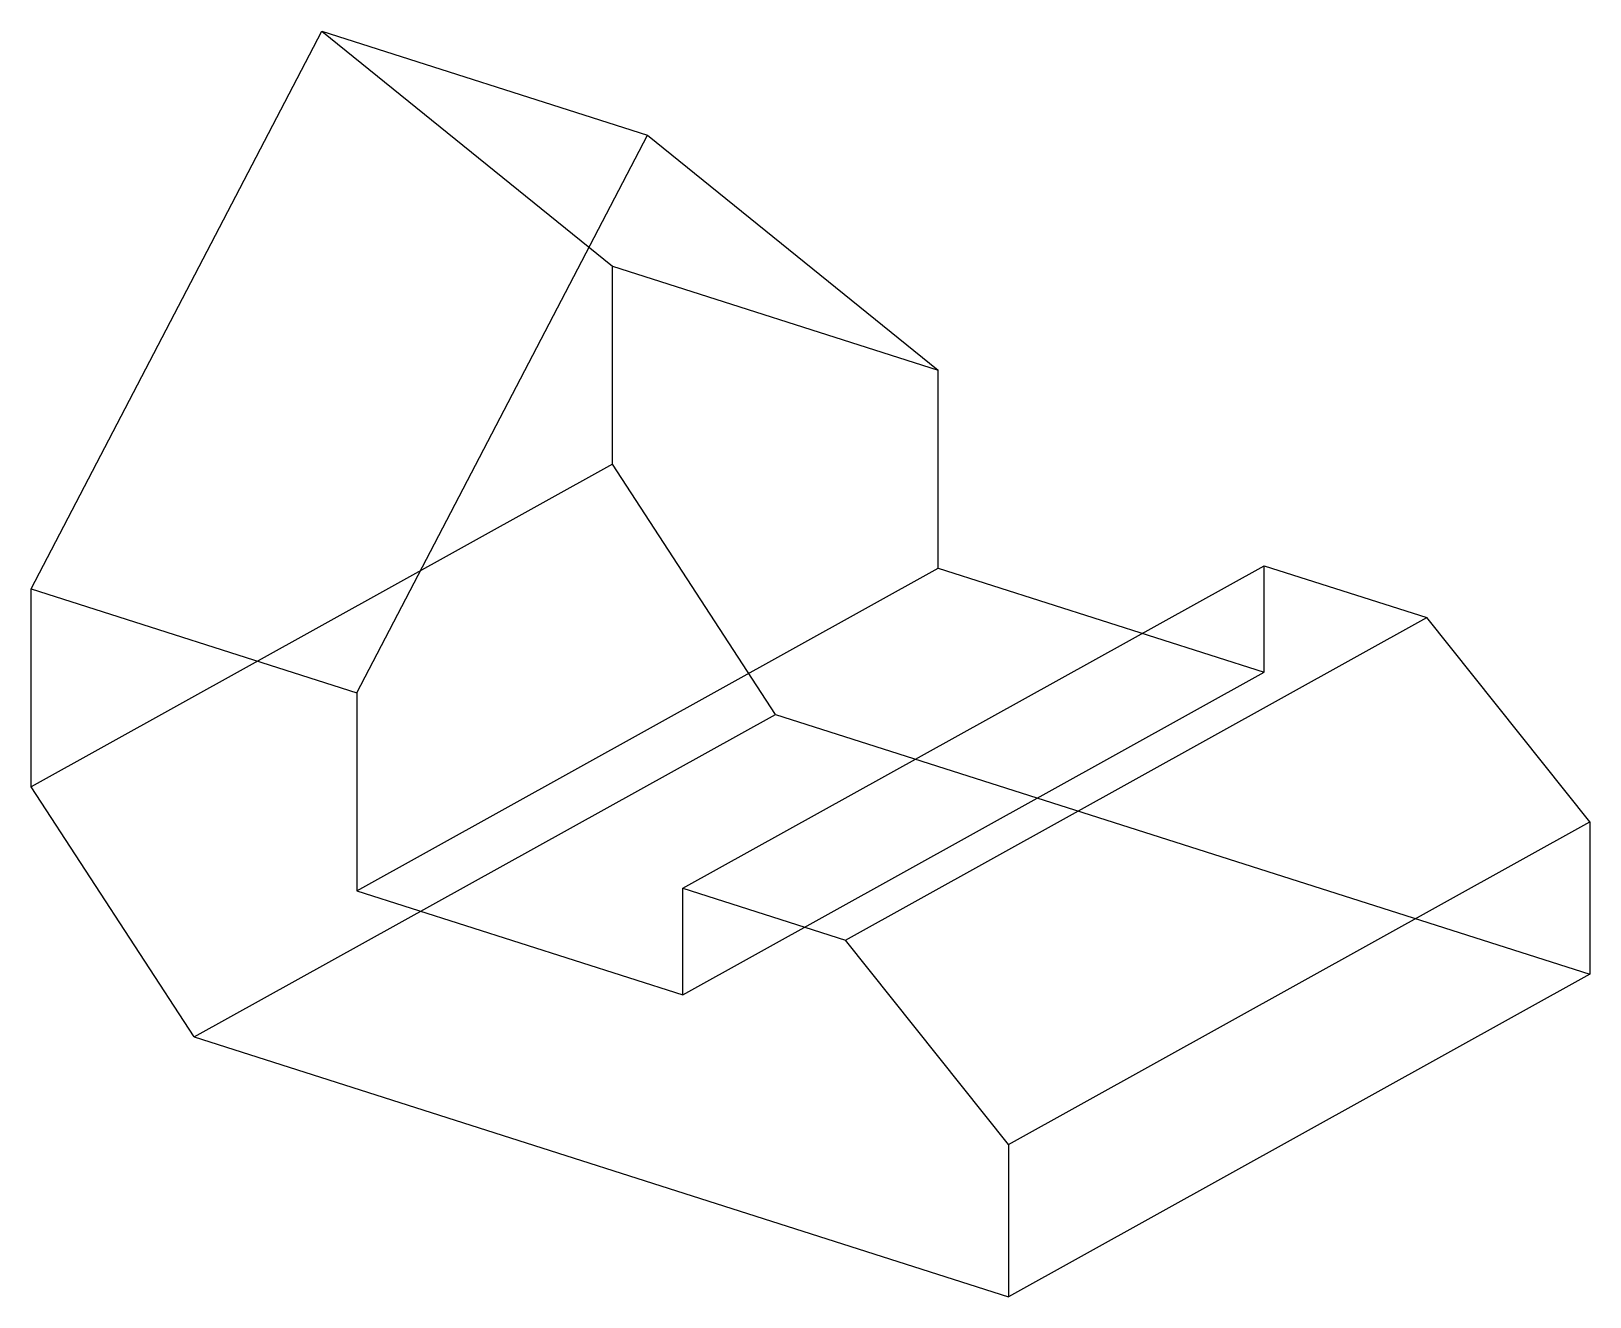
# Model space of a CAD drawing. Extents: x 150 to 334, y 48 to 198.
import ezdxf

# ---------------------------------------------------------------- set-up
doc = ezdxf.new("R2010")
doc.units = 0
doc.header["$MEASUREMENT"] = 0
doc.layers.add('2', color=255, linetype='CONTINUOUS')

msp = doc.modelspace()

# ---------------------------------------------------------------- linework, layer by layer
at = {"layer": '2', "color": 7}
for p, q in [((149.695933, 132.151376), (184.052376, 198.090826)), ((184.052376, 198.090826), (218.408819, 170.298165)), ((184.052376, 198.090826), (222.559764, 185.798567)), ((188.203321, 119.859117), (222.559764, 185.798567)), ((222.559764, 185.798567), (256.916207, 158.005906)), ((218.408819, 146.865138), (218.408819, 170.298165)), ((218.408819, 170.298165), (256.916207, 158.005906)), ((256.916207, 134.572879), (256.916207, 158.005906)), ((218.408819, 146.865138), (149.695933, 108.718349)), ((237.662513, 117.285981), (218.408819, 146.865138)), ((188.203321, 96.42609), (256.916207, 134.572879)), ((226.710709, 96.729358), (295.423595, 134.876147)), ((256.916207, 134.572879), (295.423595, 122.28062)), ((295.423595, 122.28062), (295.423595, 134.876147)), ((295.423595, 134.876147), (314.677289, 128.730017)), ((149.695933, 108.718349), (149.695933, 132.151376)), ((149.695933, 132.151376), (188.203321, 119.859117)), ((245.964403, 90.583228), (314.677289, 128.730017)), ((333.930983, 104.56961), (314.677289, 128.730017)), ((226.710709, 84.13383), (295.423595, 122.28062)), ((188.203321, 119.859117), (188.203321, 96.42609)), ((168.949627, 79.139192), (237.662513, 117.285981)), ((237.662513, 117.285981), (333.930983, 86.555333)), ((168.949627, 79.139192), (149.695933, 108.718349)), ((265.218097, 66.422821), (333.930983, 104.56961)), ((333.930983, 104.56961), (333.930983, 86.555333)), ((188.203321, 96.42609), (226.710709, 84.13383)), ((226.710709, 84.13383), (226.710709, 96.729358)), ((226.710709, 96.729358), (245.964403, 90.583228)), ((265.218097, 66.422821), (245.964403, 90.583228)), ((333.930983, 86.555333), (265.218097, 48.408544)), ((168.949627, 79.139192), (265.218097, 48.408544)), ((265.218097, 66.422821), (265.218097, 48.408544))]:
    msp.add_line(p, q, dxfattribs=at)

doc.saveas('drawing.dxf')
